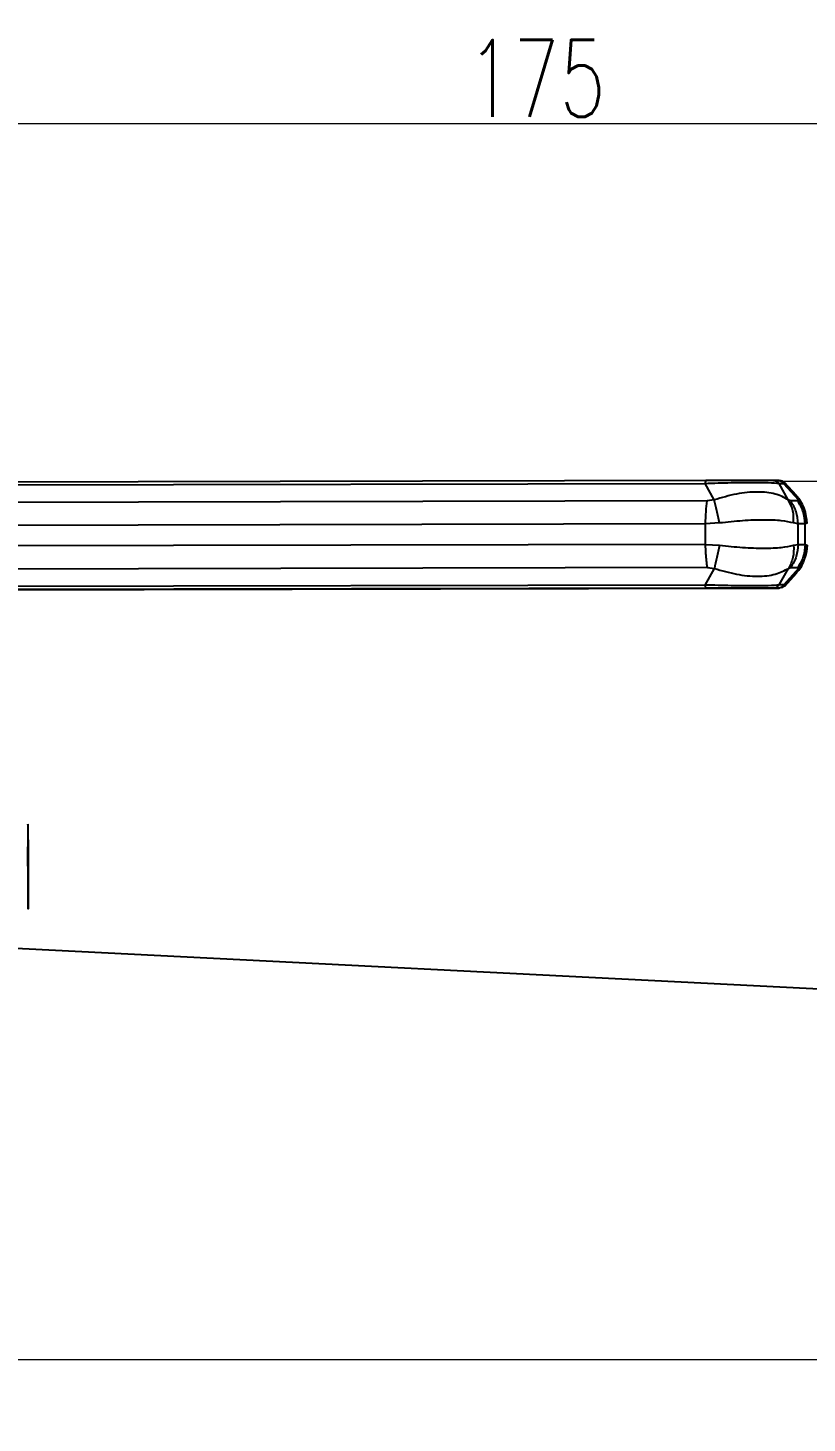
# Model space of a CAD drawing. Header units: millimetres. Extents: x 2312 to 3992, y 755 to 1943.
# Drawn here: x 3072.5 to 3173.7, y 1105.7 to 1286.9 of the extents above; entities that cross this region are included whole.
import ezdxf

# ---------------------------------------------------------------- set-up
doc = ezdxf.new("R2010")
doc.units = ezdxf.units.MM
doc.layers.add('AM_5', color=3, linetype='Continuous', lineweight=25)
doc.layers.add('标注', color=3, linetype='Continuous', lineweight=13)
doc.styles.add('SLDTEXTSTYLE1', font='txt.shx', dxfattribs={"width": 0.7, "bigfont": 'gbcbig.shx'})
doc.dimstyles.new('SLDDIMSTYLE12$0', dxfattribs={"dimtxt": 12, "dimasz": 10, "dimexe": 0, "dimexo": 0.0625, "dimgap": 0.875, "dimtad": 1, "dimdec": 1, "dimlfac": 1.8, "dimrnd": 1e-09, "dimzin": 12, "dimdsep": 46, "dimtxsty": 'SLDTEXTSTYLE1', "dimcen": 0.09, "dimdle": 8.16, "dimclrd": 3, "dimclre": 3, "dimadec": 0, "dimazin": 3, "dimtfac": 1, "dimtdec": 1, "dimtofl": 0, "dimtmove": 0, "dimatfit": 3, "dimfxl": 0, "dimfrac": 2, "dimtolj": 1, "dimlwd": 5, "dimlwe": 5, "dimarcsym": 0})

# ---------------------------------------------------------------- blocks, each defined once
blk = doc.blocks.new('*D36')
at = {"layer": 'Defpoints', "color": 0, "transparency": 16777216}
for p in [(3224.6, 1274.5), (3052.47, 1186.87), (3224.6, 1105.7)]:
    blk.add_point(p, dxfattribs=at)
at = {"layer": '标注', "color": 3, "lineweight": 5, "transparency": 16777216}
blk.add_line((3052.47, 1186.94), (3052.47, 1274.5), dxfattribs=at)
at = {"layer": '标注', "color": 3, "linetype": 'Continuous', "lineweight": 5, "transparency": 16777216}
for p, q in [((3062.47, 1274.5), (3214.6, 1274.5)), ((3224.6, 1105.76), (3224.6, 1274.5))]:
    blk.add_line(p, q, dxfattribs=at)
at = {"layer": '标注', "color": 3, "transparency": 16777216}
for points in [[(3062.47, 1276.17), (3062.47, 1272.83), (3052.47, 1274.5)], [(3214.6, 1276.17), (3214.6, 1272.83), (3224.6, 1274.5)]]:
    blk.add_solid(points, dxfattribs=at)
at = {"layer": '标注', "color": 0, "transparency": 16777216, "insert": (3138.54, 1280.37), "char_height": 10, "attachment_point": 5, "style": 'SLDTEXTSTYLE1'}
blk.add_mtext('\\A1;175', dxfattribs=at)
blk = doc.blocks.new('*D27')
at = {"layer": 'AM_5', "color": 3, "lineweight": 5, "transparency": 16777216}
blk.add_line((3170.54, 1228.06), (3197.46, 1228.06), dxfattribs=at)
at = {"layer": 'AM_5', "color": 3, "linetype": 'Continuous', "lineweight": 5, "transparency": 16777216}
for p, q in [((3197.46, 1218.06), (3197.46, 1123.96)), ((2902.23, 1113.96), (3197.46, 1113.96))]:
    blk.add_line(p, q, dxfattribs=at)
at = {"layer": 'AM_5', "color": 3, "transparency": 16777216}
for points in [[(3195.8, 1218.06), (3199.13, 1218.06), (3197.46, 1228.06)], [(3195.8, 1123.96), (3199.13, 1123.96), (3197.46, 1113.96)]]:
    blk.add_solid(points, dxfattribs=at)
at = {"layer": 'Defpoints', "color": 0, "transparency": 16777216}
for p in [(3170.48, 1228.06), (2902.17, 1113.96), (3197.46, 1113.96)]:
    blk.add_point(p, dxfattribs=at)
at = {"layer": 'AM_5', "color": 0, "transparency": 16777216, "insert": (3190.59, 1171.01), "char_height": 12, "attachment_point": 5, "rotation": 90, "style": 'SLDTEXTSTYLE1'}
blk.add_mtext('\\A1;115', dxfattribs=at)

msp = doc.modelspace()

# ---------------------------------------------------------------- linework, layer by layer
at = {"color": 7, "linetype": 'Continuous', "lineweight": 25}
for p, q in [((3065.577, 1227.563), (3160.438, 1227.768)), ((3065.758, 1227.962), (3160.62, 1228.166)), ((3161.646, 1225.619), (3160.438, 1227.768)), ((3169.272, 1228.171), (3169.865, 1228.167)), ((3171.26, 1225.625), (3170.052, 1227.773)), ((3170.052, 1227.773), (3170.644, 1227.769)), ((3170.644, 1227.769), (3170.73, 1227.861)), ((3170.644, 1227.769), (3172.589, 1225.616)), ((3172.345, 1226.176), (3170.785, 1227.903)), ((3160.735, 1225.505), (3065.39, 1225.299)), ((3161.646, 1225.619), (3160.735, 1225.505)), ((3171.551, 1225.511), (3171.26, 1225.625)), ((3172.463, 1225.505), (3171.551, 1225.511)), ((3172.199, 1226.216), (3172.268, 1226.109)), ((3172.268, 1226.109), (3172.589, 1225.616)), ((3172.589, 1225.616), (3172.463, 1225.505)), ((3160.512, 1222.506), (3065.167, 1222.301)), ((3162.334, 1222.623), (3160.512, 1222.506)), ((3160.518, 1219.84), (3160.512, 1222.506)), ((3172.53, 1222.513), (3171.948, 1222.628)), ((3172.534, 1219.846), (3172.53, 1222.513)), ((3173.442, 1222.507), (3172.53, 1222.513)), ((3173.695, 1222.617), (3173.442, 1222.507)), ((3173.447, 1219.84), (3173.442, 1222.507)), ((3173.521, 1222.769), (3173.647, 1222.659)), ((3160.518, 1219.84), (3065.171, 1219.634)), ((3160.518, 1219.84), (3162.339, 1219.731)), ((3171.953, 1219.736), (3172.534, 1219.846)), ((3172.534, 1219.846), (3173.447, 1219.84)), ((3173.447, 1219.84), (3173.7, 1219.725)), ((3173.652, 1219.681), (3173.527, 1219.566)), ((3160.751, 1216.838), (3065.405, 1216.633)), ((3160.461, 1214.568), (3161.662, 1216.727)), ((3160.751, 1216.838), (3161.662, 1216.727)), ((3170.074, 1214.573), (3171.275, 1216.733)), ((3172.605, 1216.724), (3170.667, 1214.569)), ((3170.81, 1214.429), (3172.357, 1216.15)), ((3171.275, 1216.733), (3171.566, 1216.844)), ((3171.566, 1216.844), (3172.478, 1216.838)), ((3172.281, 1216.216), (3172.214, 1216.111)), ((3172.605, 1216.724), (3172.281, 1216.216)), ((3172.478, 1216.838), (3172.605, 1216.724)), ((3160.461, 1214.568), (3065.599, 1214.363)), ((3170.667, 1214.569), (3170.074, 1214.573)), ((3170.758, 1214.465), (3170.667, 1214.569)), ((3049.646, 1213.894), (3164.52, 1214.142)), ((3160.644, 1214.167), (3065.782, 1213.962)), ((3169.296, 1214.171), (3168.944, 1214.172)), ((3169.889, 1214.167), (3169.296, 1214.171)), ((3072.477, 1179.74), (3072.483, 1181.482)), ((3072.483, 1181.482), (3072.496, 1179.759)), ((3072.477, 1179.759), (3072.496, 1179.759)), ((3072.483, 1176.276), (3072.477, 1179.74)), ((3072.496, 1179.759), (3072.502, 1176.295)), ((3072.483, 1176.295), (3072.502, 1176.295)), ((3072.495, 1174.553), (3072.483, 1176.276)), ((3072.502, 1176.295), (3072.495, 1174.553)), ((3215.775, 1160), (3064.507, 1167.667))]:
    msp.add_line(p, q, dxfattribs=at)
at = {"color": 7, "linetype": 'Continuous', "lineweight": 25, "flags": 128}
msp.add_lwpolyline([(3072.48, 1183.517), (3072.475, 1183.326), (3072.472, 1182.772), (3072.47, 1181.894), (3072.469, 1180.752), (3072.47, 1179.424), (3072.472, 1178), (3072.475, 1176.577), (3072.479, 1175.252), (3072.484, 1174.116), (3072.489, 1173.246), (3072.494, 1172.7), (3072.499, 1172.517), (3072.503, 1172.709), (3072.506, 1173.263), (3072.508, 1174.141), (3072.509, 1175.282), (3072.508, 1176.611), (3072.506, 1178.035), (3072.503, 1179.458), (3072.499, 1180.782), (3072.495, 1181.919), (3072.49, 1182.789), (3072.484, 1183.334), (3072.48, 1183.517)], dxfattribs=at)
at = {"color": 7, "linetype": 'Continuous', "lineweight": 25}
for points in [[(3160.62, 1228.166), (3160.602, 1228.161), (3160.567, 1228.151), (3160.517, 1228.069), (3160.472, 1227.944), (3160.45, 1227.826), (3160.438, 1227.768)], [(3169.272, 1228.171), (3169.347, 1228.166), (3169.498, 1228.156), (3169.711, 1228.074), (3169.904, 1227.949), (3170.002, 1227.831), (3170.052, 1227.773)], [(3169.865, 1228.167), (3169.94, 1228.162), (3170.091, 1228.152), (3170.304, 1228.07), (3170.497, 1227.945), (3170.595, 1227.828), (3170.644, 1227.769)], [(3160.512, 1222.506), (3160.522, 1223.047), (3160.54, 1224.128), (3160.67, 1225.046), (3160.735, 1225.505)], [(3172.53, 1222.513), (3172.485, 1223.053), (3172.396, 1224.134), (3171.833, 1225.052), (3171.551, 1225.511)], [(3173.442, 1222.507), (3173.397, 1223.048), (3173.308, 1224.129), (3172.745, 1225.046), (3172.463, 1225.505)], [(3172.534, 1219.846), (3172.492, 1219.306), (3172.406, 1218.224), (3171.846, 1217.304), (3171.566, 1216.844)], [(3173.447, 1219.84), (3173.404, 1219.3), (3173.318, 1218.218), (3172.758, 1217.298), (3172.478, 1216.838)], [(3160.644, 1214.167), (3160.626, 1214.172), (3160.591, 1214.182), (3160.541, 1214.266), (3160.496, 1214.391), (3160.472, 1214.509), (3160.461, 1214.568)], [(3169.296, 1214.171), (3169.371, 1214.177), (3169.522, 1214.187), (3169.735, 1214.271), (3169.927, 1214.396), (3170.025, 1214.514), (3170.074, 1214.573)], [(3169.889, 1214.167), (3169.964, 1214.173), (3170.115, 1214.183), (3170.328, 1214.267), (3170.52, 1214.393), (3170.618, 1214.51), (3170.667, 1214.569)]]:
    msp.add_open_spline(points, degree=3, dxfattribs=at)
for points, knots in [([(3160.438, 1227.768), (3161.576, 1227.807), (3163.684, 1227.88), (3166.63, 1227.914), (3168.942, 1227.883), (3169.664, 1227.811), (3170.052, 1227.773)], [0, 0, 0, 0, 0.27029149, 0.5008839, 0.7316205, 1, 1, 1, 1]), ([(3160.62, 1228.166), (3161.409, 1228.168), (3162.878, 1228.171), (3164.994, 1228.174), (3166.857, 1228.175), (3168.468, 1228.175), (3168.99, 1228.172), (3169.272, 1228.171)], [0, 0, 0, 0, 0.2085412, 0.3881399, 0.5544367, 0.759769, 1, 1, 1, 1]), ([(3169.865, 1228.167), (3170.004, 1228.166), (3170.259, 1228.164), (3169.882, 1228.161), (3169.71, 1228.159)], [0, 0, 0, 0, 0.5469254, 1, 1, 1, 1]), ([(3170.74, 1227.879), (3170.669, 1227.949), (3170.538, 1228.076), (3170.278, 1228.103), (3170.16, 1228.115)], [0, 0, 0, 0, 0.5471409, 1, 1, 1, 1]), ([(3171.26, 1225.625), (3170.735, 1225.913), (3169.688, 1226.487), (3167.291, 1226.72), (3164.535, 1226.484), (3162.612, 1225.908), (3161.646, 1225.619)], [0, 0, 0, 0, 0.25092088, 0.50001622, 0.74904481, 1, 1, 1, 1]), ([(3162.334, 1222.623), (3162.203, 1223.166), (3161.94, 1224.252), (3161.744, 1225.164), (3161.646, 1225.619)], [0, 0, 0, 0, 0.5000005, 1, 1, 1, 1]), ([(3171.948, 1222.628), (3171.956, 1223.168), (3171.973, 1224.254), (3171.499, 1225.166), (3171.26, 1225.625)], [0, 0, 0, 0, 0.4968674, 1, 1, 1, 1]), ([(3173.633, 1222.767), (3173.613, 1223.108), (3173.574, 1223.798), (3173.248, 1224.79), (3172.819, 1225.613), (3172.433, 1226.035), (3172.282, 1226.199)], [0, 0, 0, 0, 0.2703034, 0.5467163, 0.8233025, 1, 1, 1, 1]), ([(3173.695, 1222.617), (3173.639, 1223.16), (3173.529, 1224.248), (3172.903, 1225.16), (3172.589, 1225.616)], [0, 0, 0, 0, 0.5000008, 1, 1, 1, 1]), ([(3171.948, 1222.628), (3171.464, 1222.736), (3170.499, 1222.951), (3168.136, 1223.037), (3165.346, 1222.948), (3163.341, 1222.731), (3162.334, 1222.623)], [0, 0, 0, 0, 0.25092075, 0.50001618, 0.74904481, 1, 1, 1, 1]), ([(3160.751, 1216.838), (3160.671, 1217.413), (3160.541, 1218.347), (3160.524, 1219.425), (3160.518, 1219.84)], [0, 0, 0, 0, 0.61516107, 1, 1, 1, 1]), ([(3162.339, 1219.731), (3163.346, 1219.625), (3165.352, 1219.415), (3168.142, 1219.33), (3170.505, 1219.418), (3171.469, 1219.63), (3171.953, 1219.736)], [0, 0, 0, 0, 0.2509552, 0.4999838, 0.7490793, 1, 1, 1, 1]), ([(3171.953, 1219.736), (3171.963, 1219.192), (3171.983, 1218.104), (3171.511, 1217.19), (3171.275, 1216.733)], [0, 0, 0, 0, 0.50000229, 1, 1, 1, 1]), ([(3162.339, 1219.731), (3162.211, 1219.19), (3161.952, 1218.102), (3161.759, 1217.188), (3161.662, 1216.727)], [0, 0, 0, 0, 0.4968674, 1, 1, 1, 1]), ([(3172.253, 1216.078), (3172.419, 1216.259), (3172.82, 1216.698), (3173.26, 1217.543), (3173.583, 1218.537), (3173.62, 1219.227), (3173.638, 1219.568)], [0, 0, 0, 0, 0.1915042, 0.4631233, 0.7345654, 1, 1, 1, 1]), ([(3173.7, 1219.725), (3173.647, 1219.185), (3173.541, 1218.098), (3172.918, 1217.184), (3172.605, 1216.724)], [0, 0, 0, 0, 0.4968674, 1, 1, 1, 1]), ([(3161.662, 1216.727), (3162.628, 1216.441), (3164.553, 1215.871), (3167.309, 1215.64), (3169.706, 1215.874), (3170.751, 1216.446), (3171.275, 1216.733)], [0, 0, 0, 0, 0.2509552, 0.4999838, 0.7490792, 1, 1, 1, 1]), ([(3170.074, 1214.573), (3169.682, 1214.537), (3168.957, 1214.47), (3166.63, 1214.44), (3163.688, 1214.468), (3161.589, 1214.533), (3160.461, 1214.568)], [0, 0, 0, 0, 0.27053632, 0.50117732, 0.7319034, 1, 1, 1, 1]), ([(3170.294, 1214.263), (3170.34, 1214.267), (3170.576, 1214.287), (3170.672, 1214.386), (3170.75, 1214.465)], [0, 0, 0, 0, 0.1940422, 1, 1, 1, 1]), ([(3168.944, 1214.172), (3168.799, 1214.173), (3168.442, 1214.174), (3167.293, 1214.175), (3165.563, 1214.174), (3163.248, 1214.172), (3161.556, 1214.168), (3160.644, 1214.167)], [0, 0, 0, 0, 0.1336307, 0.330325, 0.5124248, 0.737193, 1, 1, 1, 1]), ([(3164.52, 1214.142), (3165.284, 1214.144), (3166.706, 1214.147), (3168.414, 1214.152), (3169.631, 1214.158), (3170.283, 1214.163), (3170.027, 1214.166), (3169.889, 1214.167)], [0, 0, 0, 0, 0.2085412, 0.3881399, 0.5544367, 0.759769, 1, 1, 1, 1])]:
    msp.add_open_spline(points, degree=3, knots=knots, dxfattribs=at)

# ---------------------------------------------------------------- dimensions: what is measured, and where the dimension line sits
at = {"layer": 'AM_5'}
dim = msp.add_linear_dim(base=(3197.463, 1113.962), p1=(3170.478, 1228.061), p2=(2902.166, 1113.962), angle=90, text='115', dimstyle='SLDDIMSTYLE12$0', override={"dimlfac": 1}, dxfattribs=at)
dim.commit()
dim.dimension.update_dxf_attribs({"geometry": '*D27', "text_midpoint": (3190.588, 1171.012)})
at = {"layer": '标注'}
dim = msp.add_linear_dim(base=(3224.597, 1274.499), p1=(3052.474, 1186.873), p2=(3224.597, 1105.698), text='175', dimstyle='SLDDIMSTYLE12$0', override={"dimtxt": 10, "dimtdec": 3, "dimtzin": 0}, dxfattribs=at)
dim.commit()
dim.dimension.update_dxf_attribs({"geometry": '*D36', "text_midpoint": (3138.536, 1280.374)})

doc.saveas('drawing.dxf')
